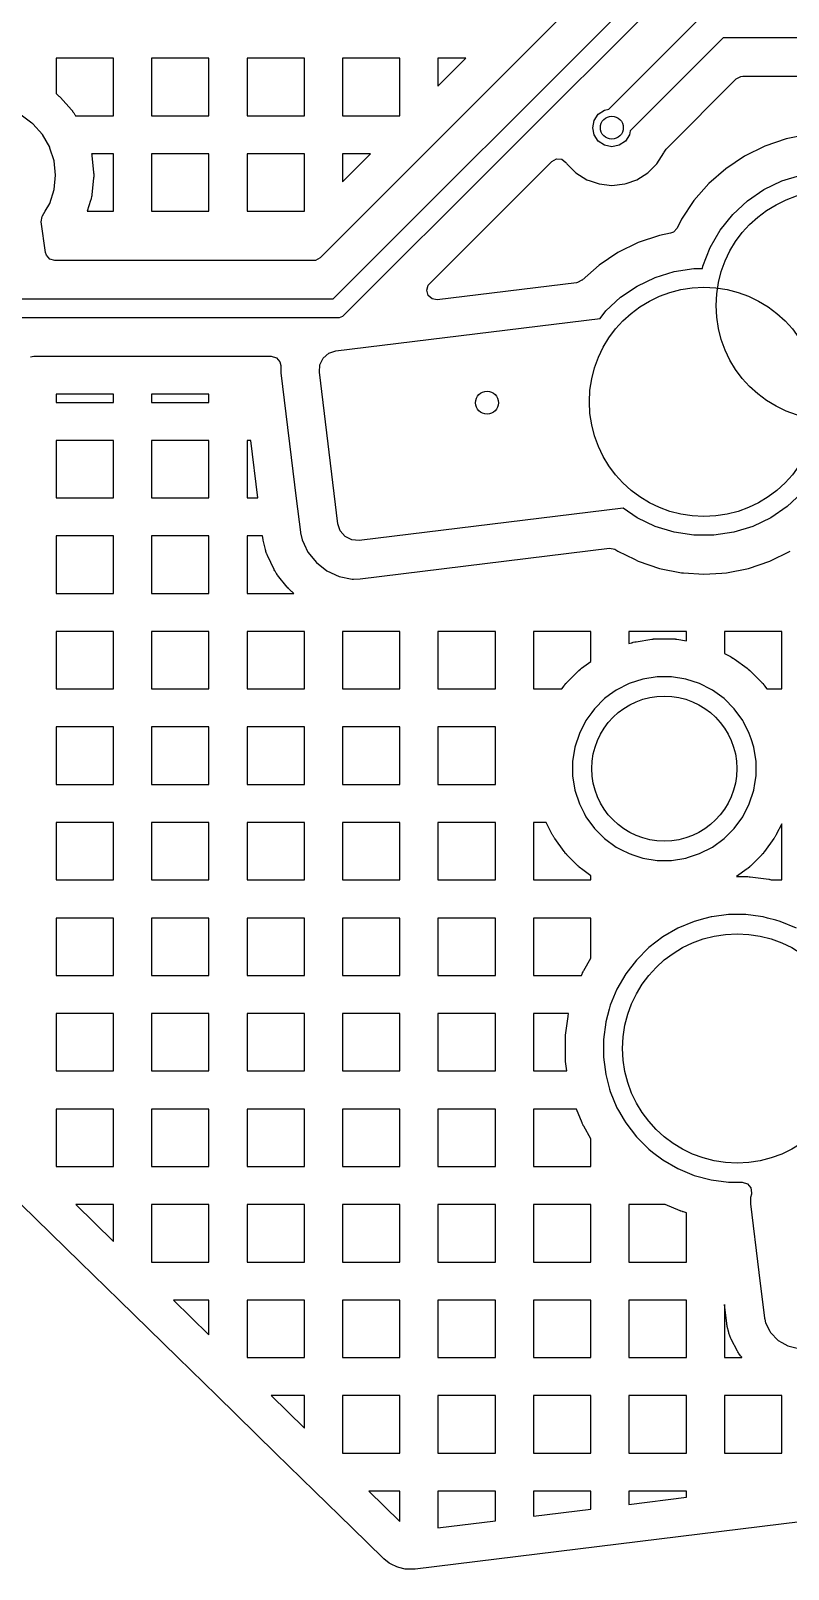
# Model space of a CAD drawing. Extents: x 2.49 to 8.57, y -5.87 to -1.87.
# Drawn here: x 5.092 to 5.482, y -5.218 to -4.425 of the extents above; entities that cross this region are included whole.
import ezdxf

# ---------------------------------------------------------------- set-up
doc = ezdxf.new("R2010")
doc.units = 0
doc.header["$MEASUREMENT"] = 0
doc.layers.add('BLACK', color=7, linetype='CONTINUOUS')

msp = doc.modelspace()

# ---------------------------------------------------------------- linework, layer by layer
at = {"layer": 'BLACK', "linetype": 'CONTINUOUS'}
for p, q in [((5.24754, -4.56323), (5.41401, -4.39676)), ((5.38218, -4.40072), (5.2408, -4.54209)), ((5.41952, -4.40516), (5.25305, -4.57163)), ((5.38949, -4.46552), (5.43967, -4.41534)), ((5.4485, -4.42878), (5.40062, -4.47665)), ((6.31822, -4.42878), (5.4485, -4.42878)), ((5.13426, -4.43929), (5.10465, -4.43929)), ((5.10465, -4.43929), (5.10465, -4.4575)), ((5.13426, -4.4689), (5.13426, -4.43929)), ((5.18347, -4.43929), (5.15386, -4.43929)), ((5.15386, -4.43929), (5.15386, -4.4689)), ((5.18347, -4.4689), (5.18347, -4.43929)), ((5.23268, -4.43929), (5.20308, -4.43929)), ((5.20308, -4.43929), (5.20308, -4.4689)), ((5.23268, -4.4689), (5.23268, -4.43929)), ((5.2819, -4.43929), (5.25229, -4.43929)), ((5.25229, -4.43929), (5.25229, -4.4689)), ((5.2819, -4.45366), (5.2819, -4.43929)), ((5.31588, -4.43929), (5.3015, -4.43929)), ((5.3015, -4.43929), (5.3015, -4.45366)), ((5.3015, -4.45366), (5.31588, -4.43929)), ((5.2819, -4.4689), (5.2819, -4.45366)), ((5.41905, -4.48609), (5.45523, -4.44991)), ((5.45523, -4.44991), (5.45764, -4.4486)), ((5.45764, -4.4486), (5.45868, -4.44848)), ((5.45868, -4.44848), (5.67644, -4.44848)), ((5.10465, -4.4575), (5.10482, -4.45763)), ((5.10482, -4.45763), (5.10522, -4.45796)), ((5.10522, -4.45796), (5.10542, -4.45812)), ((5.10542, -4.45812), (5.10618, -4.45881)), ((5.10618, -4.45881), (5.10637, -4.45899)), ((5.10637, -4.45899), (5.10673, -4.45935)), ((5.10673, -4.45935), (5.10691, -4.45954)), ((5.10691, -4.45954), (5.11258, -4.46584)), ((5.09212, -4.47263), (5.08665, -4.46866)), ((5.11258, -4.46584), (5.11275, -4.46603)), ((5.11275, -4.46603), (5.11307, -4.46643)), ((5.11307, -4.46643), (5.11323, -4.46664)), ((5.11323, -4.46664), (5.11383, -4.46747)), ((5.11383, -4.46747), (5.11397, -4.46768)), ((5.11397, -4.46768), (5.11426, -4.46811)), ((5.11426, -4.46811), (5.11439, -4.46833)), ((5.11439, -4.46833), (5.11472, -4.4689)), ((5.11472, -4.4689), (5.13426, -4.4689)), ((5.15386, -4.4689), (5.18347, -4.4689)), ((5.20308, -4.4689), (5.23268, -4.4689)), ((5.25229, -4.4689), (5.2819, -4.4689)), ((5.38201, -4.47127), (5.38414, -4.46808)), ((5.38414, -4.46808), (5.38734, -4.46595)), ((5.38734, -4.46595), (5.38949, -4.46552)), ((5.09268, -4.47304), (5.09212, -4.47263)), ((5.09767, -4.47858), (5.09268, -4.47304)), ((5.38126, -4.47504), (5.38201, -4.47127)), ((5.38201, -4.47881), (5.38126, -4.47504)), ((5.40062, -4.47665), (5.4002, -4.47881)), ((5.10139, -4.48503), (5.09767, -4.47858)), ((5.10155, -4.48551), (5.10139, -4.48503)), ((5.10139, -4.48503), (5.10139, -4.48503)), ((5.10139, -4.48503), (5.10139, -4.48503)), ((5.1037, -4.49212), (5.10155, -4.48551)), ((5.38414, -4.482), (5.38201, -4.47881)), ((5.38734, -4.48413), (5.38414, -4.482)), ((5.3911, -4.48488), (5.38734, -4.48413)), ((5.39487, -4.48413), (5.3911, -4.48488)), ((5.39806, -4.482), (5.39487, -4.48413)), ((5.4002, -4.47881), (5.39806, -4.482)), ((5.4699, -4.4846), (5.45949, -4.48974)), ((5.4809, -4.48087), (5.4699, -4.4846)), ((5.49229, -4.4786), (5.4809, -4.48087)), ((5.4809, -4.48087), (5.4809, -4.48087)), ((5.10447, -4.49953), (5.1037, -4.49212)), ((5.13426, -4.4885), (5.12297, -4.4885)), ((5.12297, -4.4885), (5.12298, -4.48854)), ((5.12298, -4.48854), (5.12303, -4.4888)), ((5.12303, -4.4888), (5.12311, -4.4893)), ((5.12311, -4.4893), (5.12314, -4.48956)), ((5.12314, -4.48956), (5.12403, -4.49799)), ((5.13426, -4.51811), (5.13426, -4.4885)), ((5.18347, -4.4885), (5.15386, -4.4885)), ((5.15386, -4.4885), (5.15386, -4.51811)), ((5.18347, -4.51811), (5.18347, -4.4885)), ((5.23268, -4.4885), (5.20308, -4.4885)), ((5.20308, -4.4885), (5.20308, -4.51811)), ((5.23268, -4.50288), (5.23268, -4.4885)), ((5.26666, -4.4885), (5.25229, -4.4885)), ((5.25229, -4.4885), (5.25229, -4.50288)), ((5.25229, -4.50288), (5.26666, -4.4885)), ((5.2971, -4.55545), (5.3601, -4.49245)), ((5.3601, -4.49245), (5.36251, -4.49113)), ((5.36251, -4.49113), (5.36526, -4.49133)), ((5.36526, -4.49133), (5.36746, -4.49298)), ((5.36746, -4.49298), (5.36768, -4.4933)), ((5.36768, -4.4933), (5.36786, -4.49358)), ((5.36786, -4.49358), (5.37256, -4.49829)), ((5.40964, -4.49829), (5.41435, -4.49358)), ((5.41435, -4.49358), (5.41789, -4.48794)), ((5.41789, -4.48794), (5.4179, -4.48793)), ((5.4179, -4.48793), (5.41801, -4.48769)), ((5.4179, -4.48793), (5.4179, -4.48793)), ((5.41801, -4.48769), (5.41804, -4.48771)), ((5.41804, -4.48771), (5.41905, -4.48609)), ((5.45949, -4.48974), (5.44983, -4.49619)), ((5.1037, -4.50694), (5.10447, -4.49953)), ((5.12403, -4.50107), (5.12314, -4.5095)), ((5.12403, -4.49799), (5.12405, -4.49825)), ((5.12405, -4.50081), (5.12403, -4.50107)), ((5.12405, -4.49825), (5.12407, -4.49876)), ((5.12407, -4.5003), (5.12405, -4.50081)), ((5.12407, -4.49876), (5.12408, -4.49902)), ((5.12408, -4.50004), (5.12407, -4.5003)), ((5.12408, -4.49902), (5.12408, -4.50004)), ((5.37256, -4.49829), (5.37256, -4.49829)), ((5.37256, -4.49829), (5.3782, -4.50183)), ((5.3782, -4.50183), (5.3782, -4.50183)), ((5.3782, -4.50183), (5.3782, -4.50183)), ((5.3782, -4.50183), (5.3782, -4.50183)), ((5.3782, -4.50183), (5.37997, -4.50245)), ((5.39852, -4.50375), (5.404, -4.50183)), ((5.404, -4.50183), (5.40964, -4.49829)), ((5.404, -4.50183), (5.404, -4.50183)), ((5.404, -4.50183), (5.404, -4.50183)), ((5.404, -4.50183), (5.404, -4.50183)), ((5.40964, -4.49829), (5.40964, -4.49829)), ((5.40964, -4.49829), (5.40964, -4.49829)), ((5.44983, -4.49619), (5.4411, -4.50385)), ((5.47871, -4.5025), (5.48855, -4.49947)), ((5.10139, -4.51403), (5.1037, -4.50694)), ((5.12311, -4.50975), (5.12303, -4.51026)), ((5.12314, -4.5095), (5.12311, -4.50975)), ((5.23268, -4.51811), (5.23268, -4.50288)), ((5.37997, -4.50245), (5.38449, -4.50403)), ((5.38449, -4.50403), (5.3911, -4.50477)), ((5.3911, -4.50477), (5.39772, -4.50403)), ((5.3911, -4.50477), (5.3911, -4.50477)), ((5.3911, -4.50477), (5.3911, -4.50477)), ((5.39772, -4.50403), (5.39852, -4.50375)), ((5.4411, -4.50385), (5.43344, -4.51258)), ((5.46093, -4.51277), (5.46943, -4.50697)), ((5.46943, -4.50697), (5.47871, -4.5025)), ((5.09904, -4.51811), (5.10139, -4.51403)), ((5.1225, -4.51251), (5.12068, -4.51811)), ((5.12257, -4.51227), (5.1225, -4.51251)), ((5.12271, -4.51177), (5.12257, -4.51227)), ((5.12277, -4.51152), (5.12271, -4.51177)), ((5.12298, -4.51052), (5.12277, -4.51152)), ((5.12303, -4.51026), (5.12298, -4.51052)), ((5.43344, -4.51258), (5.42699, -4.52224)), ((5.45338, -4.51977), (5.46093, -4.51277)), ((5.09707, -4.52358), (5.09747, -4.52086)), ((5.09929, -4.53932), (5.09707, -4.52358)), ((5.09747, -4.52086), (5.09768, -4.52046)), ((5.09768, -4.52046), (5.09904, -4.51811)), ((5.12068, -4.51811), (5.13426, -4.51811)), ((5.15386, -4.51811), (5.18347, -4.51811)), ((5.20308, -4.51811), (5.23268, -4.51811)), ((5.42699, -4.52224), (5.42475, -4.52677)), ((5.42699, -4.52224), (5.42699, -4.52224)), ((5.44696, -4.52783), (5.45338, -4.51977)), ((5.4156, -4.53054), (5.4046, -4.53427)), ((5.42133, -4.5294), (5.4156, -4.53054)), ((5.4156, -4.53054), (5.4156, -4.53054)), ((5.42289, -4.52879), (5.42133, -4.5294)), ((5.42475, -4.52677), (5.42289, -4.52879)), ((5.44181, -4.53674), (5.44696, -4.52783)), ((5.09968, -4.54067), (5.09929, -4.53932)), ((5.10148, -4.54275), (5.09968, -4.54067)), ((5.39419, -4.53941), (5.38453, -4.54586)), ((5.4046, -4.53427), (5.39419, -4.53941)), ((5.43805, -4.54633), (5.44181, -4.53674)), ((5.10412, -4.54352), (5.10148, -4.54275)), ((5.23735, -4.54352), (5.10412, -4.54352)), ((5.23839, -4.54341), (5.23735, -4.54352)), ((5.2408, -4.54209), (5.23839, -4.54341)), ((5.38453, -4.54586), (5.3758, -4.55352)), ((5.41341, -4.55217), (5.42325, -4.54913)), ((5.42325, -4.54913), (5.43343, -4.5476)), ((5.43343, -4.5476), (5.43776, -4.5476)), ((5.43776, -4.5476), (5.43805, -4.54633)), ((5.29567, -4.5588), (5.2965, -4.55617)), ((5.2965, -4.55617), (5.2971, -4.55545)), ((5.37292, -4.55493), (5.30115, -4.56374)), ((5.37336, -4.55486), (5.37292, -4.55493)), ((5.37566, -4.5536), (5.37336, -4.55486)), ((5.37568, -4.55362), (5.37566, -4.5536)), ((5.37577, -4.55354), (5.37568, -4.55362)), ((5.37578, -4.55354), (5.37577, -4.55354)), ((5.3758, -4.55352), (5.37578, -4.55354)), ((5.39563, -4.56244), (5.40413, -4.55664)), ((5.40413, -4.55664), (5.41341, -4.55217)), ((5.08275, -4.56323), (5.24754, -4.56323)), ((5.29639, -4.56145), (5.29567, -4.5588)), ((5.29843, -4.5633), (5.29639, -4.56145)), ((5.30115, -4.56374), (5.29843, -4.5633)), ((5.38808, -4.56944), (5.39563, -4.56244)), ((5.24957, -4.57307), (5.08094, -4.57307)), ((5.25053, -4.57297), (5.24957, -4.57307)), ((5.25139, -4.57262), (5.25053, -4.57297)), ((5.25053, -4.57297), (5.25053, -4.57297)), ((5.25231, -4.57224), (5.25139, -4.57262)), ((5.25305, -4.57163), (5.25231, -4.57224)), ((5.25231, -4.57224), (5.25231, -4.57224)), ((5.385, -4.5733), (5.38808, -4.56944)), ((5.24893, -4.59001), (5.385, -4.5733)), ((5.09156, -4.59308), (5.09327, -4.59277)), ((5.09327, -4.59277), (5.2156, -4.59277)), ((5.2156, -4.59277), (5.21824, -4.59355)), ((5.21824, -4.59355), (5.22004, -4.59563)), ((5.22004, -4.59563), (5.22048, -4.59756)), ((5.24064, -4.59715), (5.24237, -4.59372)), ((5.24237, -4.59372), (5.24528, -4.59121)), ((5.24528, -4.59121), (5.24893, -4.59001)), ((5.22048, -4.59756), (5.22056, -4.60142)), ((5.22056, -4.60142), (5.22056, -4.60142)), ((5.22056, -4.60142), (5.22056, -4.60142)), ((5.22056, -4.60142), (5.22849, -4.66602)), ((5.24036, -4.60098), (5.24064, -4.59715)), ((5.24995, -4.67913), (5.24036, -4.60098)), ((5.13426, -4.61238), (5.10465, -4.61238)), ((5.10465, -4.61238), (5.10465, -4.61654)), ((5.13426, -4.61654), (5.13426, -4.61238)), ((5.18347, -4.61238), (5.15386, -4.61238)), ((5.15386, -4.61238), (5.15386, -4.61654)), ((5.18347, -4.61654), (5.18347, -4.61238)), ((5.10465, -4.61654), (5.13426, -4.61654)), ((5.15386, -4.61654), (5.18347, -4.61654)), ((5.13426, -4.63614), (5.10465, -4.63614)), ((5.10465, -4.63614), (5.10465, -4.66575)), ((5.13426, -4.66575), (5.13426, -4.63614)), ((5.18347, -4.63614), (5.15386, -4.63614)), ((5.15386, -4.63614), (5.15386, -4.66575)), ((5.18347, -4.66575), (5.18347, -4.63614)), ((5.20507, -4.63614), (5.20308, -4.63614)), ((5.20308, -4.63614), (5.20308, -4.66575)), ((5.2087, -4.66575), (5.20507, -4.63614)), ((5.10465, -4.66575), (5.13426, -4.66575)), ((5.15386, -4.66575), (5.18347, -4.66575)), ((5.20308, -4.66575), (5.2087, -4.66575)), ((5.22849, -4.66602), (5.23063, -4.68349)), ((5.48909, -4.66317), (5.48154, -4.67017)), ((5.39686, -4.67101), (5.26092, -4.6877)), ((5.40413, -4.67597), (5.39686, -4.67101)), ((5.41341, -4.68044), (5.40413, -4.67597)), ((5.47303, -4.67597), (5.46375, -4.68044)), ((5.48154, -4.67017), (5.47303, -4.67597)), ((5.23063, -4.68349), (5.23069, -4.68373)), ((5.23069, -4.68373), (5.23154, -4.68745)), ((5.25115, -4.68278), (5.24995, -4.67913)), ((5.25366, -4.68569), (5.25115, -4.68278)), ((5.42325, -4.68347), (5.41341, -4.68044)), ((5.43343, -4.68501), (5.42325, -4.68347)), ((5.45391, -4.68347), (5.44373, -4.68501)), ((5.46375, -4.68044), (5.45391, -4.68347)), ((5.13426, -4.68535), (5.10465, -4.68535)), ((5.10465, -4.68535), (5.10465, -4.71496)), ((5.13426, -4.71496), (5.13426, -4.68535)), ((5.18347, -4.68535), (5.15386, -4.68535)), ((5.15386, -4.68535), (5.15386, -4.71496)), ((5.18347, -4.71496), (5.18347, -4.68535)), ((5.21111, -4.68535), (5.20308, -4.68535)), ((5.20308, -4.68535), (5.20308, -4.71496)), ((5.2112, -4.68612), (5.21111, -4.68535)), ((5.21122, -4.68625), (5.2112, -4.68612)), ((5.21126, -4.68649), (5.21122, -4.68625)), ((5.21128, -4.68662), (5.21126, -4.68649)), ((5.21136, -4.68711), (5.21128, -4.68662)), ((5.21139, -4.68723), (5.21136, -4.68711)), ((5.21144, -4.68748), (5.21139, -4.68723)), ((5.21146, -4.6876), (5.21144, -4.68748)), ((5.21254, -4.69233), (5.21146, -4.6876)), ((5.23154, -4.68745), (5.23255, -4.68959)), ((5.23255, -4.68959), (5.23449, -4.69369)), ((5.25709, -4.68742), (5.25366, -4.68569)), ((5.26092, -4.6877), (5.25709, -4.68742)), ((5.26137, -4.7075), (5.38985, -4.69172)), ((5.38985, -4.69172), (5.39256, -4.69217)), ((5.44373, -4.68501), (5.43343, -4.68501)), ((5.21261, -4.69259), (5.21254, -4.69233)), ((5.21275, -4.6931), (5.21261, -4.69259)), ((5.21283, -4.69336), (5.21275, -4.6931)), ((5.21318, -4.69437), (5.21283, -4.69336)), ((5.21328, -4.69462), (5.21318, -4.69437)), ((5.21348, -4.69511), (5.21328, -4.69462)), ((5.21359, -4.69536), (5.21348, -4.69511)), ((5.21702, -4.7026), (5.21359, -4.69536)), ((5.23449, -4.69369), (5.23449, -4.69369)), ((5.23449, -4.69369), (5.23881, -4.69909)), ((5.23881, -4.69909), (5.23881, -4.69909)), ((5.23881, -4.69909), (5.23881, -4.69909)), ((5.23881, -4.69909), (5.24425, -4.70334)), ((5.39256, -4.69217), (5.39315, -4.69251)), ((5.39315, -4.69251), (5.39419, -4.6932)), ((5.39419, -4.6932), (5.39419, -4.6932)), ((5.39419, -4.6932), (5.39419, -4.6932)), ((5.39419, -4.6932), (5.40273, -4.69741)), ((5.40273, -4.69741), (5.4046, -4.69834)), ((5.4046, -4.69834), (5.4156, -4.70207)), ((5.46156, -4.70207), (5.47256, -4.69834)), ((5.47256, -4.69834), (5.48298, -4.6932)), ((5.21715, -4.70285), (5.21702, -4.7026)), ((5.21742, -4.70336), (5.21715, -4.70285)), ((5.21756, -4.7036), (5.21742, -4.70336)), ((5.21817, -4.70457), (5.21756, -4.7036)), ((5.21833, -4.7048), (5.21817, -4.70457)), ((5.21866, -4.70527), (5.21833, -4.7048)), ((5.21883, -4.7055), (5.21866, -4.70527)), ((5.22386, -4.71178), (5.21883, -4.7055)), ((5.24425, -4.70334), (5.25053, -4.70622)), ((5.25053, -4.70622), (5.2573, -4.70758)), ((5.2573, -4.70758), (5.25794, -4.70757)), ((5.2573, -4.70758), (5.2573, -4.70758)), ((5.2573, -4.70758), (5.2573, -4.70758)), ((5.25794, -4.70757), (5.26137, -4.7075)), ((5.4156, -4.70207), (5.42699, -4.70434)), ((5.42699, -4.70434), (5.42811, -4.70441)), ((5.42811, -4.70441), (5.43858, -4.7051)), ((5.43858, -4.7051), (5.44786, -4.70449)), ((5.43858, -4.7051), (5.43858, -4.7051)), ((5.43858, -4.7051), (5.43858, -4.7051)), ((5.44786, -4.70449), (5.45017, -4.70434)), ((5.45017, -4.70434), (5.46156, -4.70207)), ((5.10465, -4.71496), (5.13426, -4.71496)), ((5.15386, -4.71496), (5.18347, -4.71496)), ((5.20308, -4.71496), (5.22728, -4.71496)), ((5.22404, -4.712), (5.22386, -4.71178)), ((5.22442, -4.71243), (5.22404, -4.712)), ((5.22462, -4.71263), (5.22442, -4.71243)), ((5.22543, -4.71343), (5.22462, -4.71263)), ((5.22564, -4.71363), (5.22543, -4.71343)), ((5.22607, -4.71401), (5.22564, -4.71363)), ((5.22629, -4.71419), (5.22607, -4.71401)), ((5.22728, -4.71496), (5.22629, -4.71419)), ((5.13426, -4.73457), (5.10465, -4.73457)), ((5.10465, -4.73457), (5.10465, -4.76417)), ((5.13426, -4.76417), (5.13426, -4.73457)), ((5.18347, -4.73457), (5.15386, -4.73457)), ((5.15386, -4.73457), (5.15386, -4.76417)), ((5.18347, -4.76417), (5.18347, -4.73457)), ((5.23268, -4.73457), (5.20308, -4.73457)), ((5.20308, -4.73457), (5.20308, -4.76417)), ((5.23268, -4.76417), (5.23268, -4.73457)), ((5.2819, -4.73457), (5.25229, -4.73457)), ((5.25229, -4.73457), (5.25229, -4.76417)), ((5.2819, -4.76417), (5.2819, -4.73457)), ((5.33111, -4.73457), (5.3015, -4.73457)), ((5.3015, -4.73457), (5.3015, -4.76417)), ((5.33111, -4.76417), (5.33111, -4.73457)), ((5.38032, -4.73457), (5.35071, -4.73457)), ((5.35071, -4.73457), (5.35071, -4.76417)), ((5.38032, -4.74085), (5.38032, -4.73457)), ((5.42953, -4.73457), (5.39993, -4.73457)), ((5.39993, -4.73457), (5.39993, -4.74085)), ((5.40363, -4.73984), (5.41174, -4.73855)), ((5.41174, -4.73855), (5.41193, -4.73853)), ((5.41193, -4.73853), (5.41232, -4.73848)), ((5.41232, -4.73848), (5.41251, -4.73846)), ((5.41251, -4.73846), (5.41328, -4.7384)), ((5.41328, -4.7384), (5.41347, -4.73839)), ((5.41347, -4.73839), (5.41385, -4.73837)), ((5.41385, -4.73837), (5.41404, -4.73837)), ((5.41404, -4.73837), (5.42225, -4.73837)), ((5.42225, -4.73837), (5.42245, -4.73837)), ((5.42245, -4.73837), (5.42283, -4.73839)), ((5.42283, -4.73839), (5.42302, -4.7384)), ((5.42302, -4.7384), (5.42379, -4.73846)), ((5.42379, -4.73846), (5.42398, -4.73848)), ((5.42398, -4.73848), (5.42437, -4.73853)), ((5.42437, -4.73853), (5.42456, -4.73855)), ((5.42456, -4.73855), (5.42953, -4.73934)), ((5.42953, -4.73934), (5.42953, -4.73457)), ((5.47875, -4.73457), (5.44914, -4.73457)), ((5.44914, -4.73457), (5.44914, -4.74598)), ((5.47875, -4.76417), (5.47875, -4.73457)), ((5.38032, -4.74598), (5.38032, -4.74085)), ((5.38032, -4.75007), (5.38032, -4.74598)), ((5.39993, -4.74085), (5.40139, -4.74038)), ((5.40139, -4.74038), (5.40157, -4.74032)), ((5.40157, -4.74032), (5.40195, -4.74021)), ((5.40195, -4.74021), (5.40213, -4.74017)), ((5.40213, -4.74017), (5.40288, -4.73999)), ((5.40288, -4.73999), (5.40307, -4.73995)), ((5.40307, -4.73995), (5.40345, -4.73987)), ((5.40345, -4.73987), (5.40363, -4.73984)), ((5.44914, -4.74598), (5.45217, -4.74752)), ((5.45217, -4.74752), (5.45233, -4.74761)), ((5.45233, -4.74761), (5.45267, -4.7478)), ((5.36796, -4.76086), (5.37377, -4.75505)), ((5.37377, -4.75505), (5.37391, -4.75492)), ((5.37391, -4.75492), (5.37419, -4.75466)), ((5.37419, -4.75466), (5.37433, -4.75453)), ((5.37433, -4.75453), (5.37492, -4.75403)), ((5.37492, -4.75403), (5.37507, -4.75391)), ((5.37507, -4.75391), (5.37537, -4.75367)), ((5.37537, -4.75367), (5.37552, -4.75356)), ((5.37552, -4.75356), (5.38032, -4.75007)), ((5.45267, -4.7478), (5.45284, -4.7479)), ((5.45284, -4.7479), (5.45349, -4.7483)), ((5.45349, -4.7483), (5.45366, -4.7484)), ((5.45366, -4.7484), (5.45398, -4.74862)), ((5.45398, -4.74862), (5.45413, -4.74873)), ((5.45413, -4.74873), (5.46078, -4.75356)), ((5.46078, -4.75356), (5.46093, -4.75367)), ((5.46093, -4.75367), (5.46123, -4.75391)), ((5.46123, -4.75391), (5.46138, -4.75403)), ((5.46138, -4.75403), (5.46197, -4.75453)), ((5.46197, -4.75453), (5.46211, -4.75466)), ((5.46211, -4.75466), (5.46239, -4.75492)), ((5.46239, -4.75492), (5.46253, -4.75505)), ((5.46253, -4.75505), (5.46834, -4.76086)), ((5.36533, -4.76417), (5.36646, -4.76262)), ((5.36646, -4.76262), (5.36658, -4.76246)), ((5.36658, -4.76246), (5.36682, -4.76216)), ((5.36682, -4.76216), (5.36694, -4.76201)), ((5.36694, -4.76201), (5.36744, -4.76142)), ((5.36744, -4.76142), (5.36757, -4.76128)), ((5.36757, -4.76128), (5.36783, -4.761)), ((5.36783, -4.761), (5.36796, -4.76086)), ((5.40001, -4.76144), (5.39338, -4.76482)), ((5.40708, -4.75914), (5.40001, -4.76144)), ((5.41443, -4.75798), (5.40708, -4.75914)), ((5.42187, -4.75798), (5.41443, -4.75798)), ((5.41443, -4.75798), (5.41443, -4.75798)), ((5.42922, -4.75914), (5.42187, -4.75798)), ((5.42187, -4.75798), (5.42187, -4.75798)), ((5.43629, -4.76144), (5.42922, -4.75914)), ((5.44232, -4.76451), (5.43629, -4.76144)), ((5.46834, -4.76086), (5.46847, -4.761)), ((5.46847, -4.761), (5.46873, -4.76128)), ((5.46873, -4.76128), (5.46886, -4.76142)), ((5.46886, -4.76142), (5.46936, -4.76201)), ((5.46936, -4.76201), (5.46948, -4.76216)), ((5.46948, -4.76216), (5.46972, -4.76246)), ((5.46972, -4.76246), (5.46984, -4.76262)), ((5.46984, -4.76262), (5.47097, -4.76417)), ((5.10465, -4.76417), (5.13426, -4.76417)), ((5.15386, -4.76417), (5.18347, -4.76417)), ((5.20308, -4.76417), (5.23268, -4.76417)), ((5.25229, -4.76417), (5.2819, -4.76417)), ((5.3015, -4.76417), (5.33111, -4.76417)), ((5.35071, -4.76417), (5.36533, -4.76417)), ((5.38736, -4.76919), (5.3821, -4.77445)), ((5.38994, -4.76731), (5.38736, -4.76919)), ((5.38736, -4.76919), (5.38736, -4.76919)), ((5.38736, -4.76919), (5.38736, -4.76919)), ((5.39338, -4.76482), (5.38994, -4.76731)), ((5.44292, -4.76482), (5.44232, -4.76451)), ((5.44894, -4.76919), (5.44292, -4.76482)), ((5.4542, -4.77445), (5.44894, -4.76919)), ((5.47097, -4.76417), (5.47875, -4.76417)), ((5.38074, -4.77633), (5.37773, -4.78047)), ((5.3821, -4.77445), (5.38074, -4.77633)), ((5.3821, -4.77445), (5.3821, -4.77445)), ((5.3821, -4.77445), (5.3821, -4.77445)), ((5.45857, -4.78047), (5.4542, -4.77445)), ((5.13426, -4.78378), (5.10465, -4.78378)), ((5.10465, -4.78378), (5.10465, -4.81339)), ((5.13426, -4.81339), (5.13426, -4.78378)), ((5.18347, -4.78378), (5.15386, -4.78378)), ((5.15386, -4.78378), (5.15386, -4.81339)), ((5.18347, -4.81339), (5.18347, -4.78378)), ((5.23268, -4.78378), (5.20308, -4.78378)), ((5.20308, -4.78378), (5.20308, -4.81339)), ((5.23268, -4.81339), (5.23268, -4.78378)), ((5.2819, -4.78378), (5.25229, -4.78378)), ((5.25229, -4.78378), (5.25229, -4.81339)), ((5.2819, -4.81339), (5.2819, -4.78378)), ((5.33111, -4.78378), (5.3015, -4.78378)), ((5.3015, -4.78378), (5.3015, -4.81339)), ((5.33111, -4.80152), (5.33111, -4.78378)), ((5.37435, -4.7871), (5.37205, -4.79417)), ((5.37773, -4.78047), (5.37435, -4.7871)), ((5.45889, -4.78109), (5.45857, -4.78047)), ((5.46195, -4.7871), (5.45889, -4.78109)), ((5.46284, -4.78984), (5.46195, -4.7871)), ((5.46195, -4.7871), (5.46195, -4.7871)), ((5.46195, -4.7871), (5.46195, -4.7871)), ((5.37205, -4.79417), (5.37089, -4.80152)), ((5.46425, -4.79417), (5.46284, -4.78984)), ((5.46541, -4.80152), (5.46425, -4.79417)), ((5.33111, -4.81339), (5.33111, -4.80152)), ((5.37089, -4.80152), (5.37089, -4.80896)), ((5.46541, -4.80896), (5.46541, -4.80152)), ((5.37089, -4.80896), (5.37205, -4.81631)), ((5.46478, -4.81296), (5.46541, -4.80896)), ((5.10465, -4.81339), (5.13426, -4.81339)), ((5.15386, -4.81339), (5.18347, -4.81339)), ((5.20308, -4.81339), (5.23268, -4.81339)), ((5.25229, -4.81339), (5.2819, -4.81339)), ((5.3015, -4.81339), (5.33111, -4.81339)), ((5.37205, -4.81631), (5.37435, -4.82338)), ((5.46195, -4.82338), (5.46425, -4.81631)), ((5.46425, -4.81631), (5.46478, -4.81296)), ((5.37435, -4.82338), (5.37676, -4.82811)), ((5.45857, -4.83001), (5.46195, -4.82338)), ((5.13426, -4.83299), (5.10465, -4.83299)), ((5.10465, -4.83299), (5.10465, -4.8626)), ((5.13426, -4.8626), (5.13426, -4.83299)), ((5.18347, -4.83299), (5.15386, -4.83299)), ((5.15386, -4.83299), (5.15386, -4.8626)), ((5.18347, -4.8626), (5.18347, -4.83299)), ((5.23268, -4.83299), (5.20308, -4.83299)), ((5.20308, -4.83299), (5.20308, -4.8626)), ((5.23268, -4.8626), (5.23268, -4.83299)), ((5.2819, -4.83299), (5.25229, -4.83299)), ((5.25229, -4.83299), (5.25229, -4.8626)), ((5.2819, -4.8626), (5.2819, -4.83299)), ((5.33111, -4.83299), (5.3015, -4.83299)), ((5.3015, -4.83299), (5.3015, -4.8626)), ((5.33111, -4.8626), (5.33111, -4.83299)), ((5.35724, -4.83299), (5.35071, -4.83299)), ((5.35071, -4.83299), (5.35071, -4.8626)), ((5.36043, -4.83926), (5.35724, -4.83299)), ((5.37676, -4.82811), (5.37773, -4.83001)), ((5.37773, -4.83001), (5.3821, -4.83603)), ((5.4542, -4.83603), (5.45857, -4.83001)), ((5.47875, -4.83361), (5.47587, -4.83926)), ((5.47875, -4.8626), (5.47875, -4.83361)), ((5.36052, -4.83943), (5.36043, -4.83926)), ((5.36071, -4.83976), (5.36052, -4.83943)), ((5.36081, -4.83993), (5.36071, -4.83976)), ((5.36121, -4.84059), (5.36081, -4.83993)), ((5.36131, -4.84075), (5.36121, -4.84059)), ((5.36153, -4.84107), (5.36131, -4.84075)), ((5.36164, -4.84123), (5.36153, -4.84107)), ((5.36646, -4.84787), (5.36164, -4.84123)), ((5.3821, -4.83603), (5.38736, -4.84129)), ((5.38736, -4.84129), (5.39338, -4.84566)), ((5.44292, -4.84566), (5.44894, -4.84129)), ((5.44894, -4.84129), (5.4542, -4.83603)), ((5.47466, -4.84123), (5.46984, -4.84787)), ((5.47477, -4.84107), (5.47466, -4.84123)), ((5.47499, -4.84075), (5.47477, -4.84107)), ((5.47509, -4.84059), (5.47499, -4.84075)), ((5.47549, -4.83993), (5.47509, -4.84059)), ((5.47559, -4.83976), (5.47549, -4.83993)), ((5.47578, -4.83943), (5.47559, -4.83976)), ((5.47587, -4.83926), (5.47578, -4.83943)), ((5.36658, -4.84802), (5.36646, -4.84787)), ((5.36682, -4.84832), (5.36658, -4.84802)), ((5.36694, -4.84847), (5.36682, -4.84832)), ((5.36744, -4.84906), (5.36694, -4.84847)), ((5.36757, -4.8492), (5.36744, -4.84906)), ((5.36783, -4.84948), (5.36757, -4.8492)), ((5.36796, -4.84962), (5.36783, -4.84948)), ((5.37377, -4.85543), (5.36796, -4.84962)), ((5.39338, -4.84566), (5.39568, -4.84684)), ((5.39568, -4.84684), (5.40001, -4.84904)), ((5.40001, -4.84904), (5.40001, -4.84904)), ((5.40001, -4.84904), (5.40001, -4.84904)), ((5.40001, -4.84904), (5.40245, -4.84984)), ((5.40245, -4.84984), (5.40708, -4.85134)), ((5.43061, -4.85089), (5.43629, -4.84904)), ((5.43629, -4.84904), (5.44292, -4.84566)), ((5.46834, -4.84962), (5.46253, -4.85543)), ((5.46847, -4.84948), (5.46834, -4.84962)), ((5.46873, -4.8492), (5.46847, -4.84948)), ((5.46886, -4.84906), (5.46873, -4.8492)), ((5.46936, -4.84847), (5.46886, -4.84906)), ((5.46948, -4.84832), (5.46936, -4.84847)), ((5.46972, -4.84802), (5.46948, -4.84832)), ((5.46984, -4.84787), (5.46972, -4.84802)), ((5.37391, -4.85556), (5.37377, -4.85543)), ((5.37419, -4.85582), (5.37391, -4.85556)), ((5.37433, -4.85595), (5.37419, -4.85582)), ((5.37492, -4.85645), (5.37433, -4.85595)), ((5.37507, -4.85657), (5.37492, -4.85645)), ((5.37537, -4.85681), (5.37507, -4.85657)), ((5.37552, -4.85693), (5.37537, -4.85681)), ((5.38032, -4.86041), (5.37552, -4.85693)), ((5.40708, -4.85134), (5.41443, -4.85251)), ((5.41443, -4.85251), (5.41443, -4.85251)), ((5.41443, -4.85251), (5.42187, -4.85251)), ((5.42187, -4.85251), (5.42922, -4.85134)), ((5.42922, -4.85134), (5.43061, -4.85089)), ((5.46078, -4.85693), (5.45537, -4.86086)), ((5.46093, -4.85681), (5.46078, -4.85693)), ((5.46123, -4.85657), (5.46093, -4.85681)), ((5.46138, -4.85645), (5.46123, -4.85657)), ((5.46197, -4.85595), (5.46138, -4.85645)), ((5.46211, -4.85582), (5.46197, -4.85595)), ((5.46239, -4.85556), (5.46211, -4.85582)), ((5.46253, -4.85543), (5.46239, -4.85556)), ((5.10465, -4.8626), (5.13426, -4.8626)), ((5.15386, -4.8626), (5.18347, -4.8626)), ((5.20308, -4.8626), (5.23268, -4.8626)), ((5.25229, -4.8626), (5.2819, -4.8626)), ((5.3015, -4.8626), (5.33111, -4.8626)), ((5.35071, -4.8626), (5.38032, -4.8626)), ((5.38032, -4.86086), (5.38032, -4.86041)), ((5.38032, -4.8626), (5.38032, -4.86086)), ((5.45537, -4.86086), (5.46052, -4.86086)), ((5.46052, -4.86086), (5.46068, -4.86086)), ((5.46068, -4.86086), (5.461, -4.86087)), ((5.461, -4.86087), (5.46116, -4.86088)), ((5.46116, -4.86088), (5.4618, -4.86092)), ((5.4618, -4.86092), (5.46196, -4.86093)), ((5.46196, -4.86093), (5.46228, -4.86096)), ((5.46228, -4.86096), (5.46244, -4.86098)), ((5.46244, -4.86098), (5.47203, -4.86224)), ((5.47203, -4.86224), (5.47219, -4.86227)), ((5.47219, -4.86227), (5.47251, -4.86232)), ((5.47251, -4.86232), (5.47266, -4.86235)), ((5.47266, -4.86235), (5.47329, -4.86247)), ((5.47329, -4.86247), (5.47345, -4.86251)), ((5.47345, -4.86251), (5.47376, -4.86258)), ((5.47376, -4.86258), (5.47383, -4.8626)), ((5.47383, -4.8626), (5.47875, -4.8626)), ((5.13426, -4.88221), (5.10465, -4.88221)), ((5.10465, -4.88221), (5.10465, -4.91181)), ((5.13426, -4.91181), (5.13426, -4.88221)), ((5.18347, -4.88221), (5.15386, -4.88221)), ((5.15386, -4.88221), (5.15386, -4.91181)), ((5.18347, -4.91181), (5.18347, -4.88221)), ((5.23268, -4.88221), (5.20308, -4.88221)), ((5.20308, -4.88221), (5.20308, -4.91181)), ((5.23268, -4.91181), (5.23268, -4.88221)), ((5.2819, -4.88221), (5.25229, -4.88221)), ((5.25229, -4.88221), (5.25229, -4.91181)), ((5.2819, -4.91181), (5.2819, -4.88221)), ((5.33111, -4.88221), (5.3015, -4.88221)), ((5.3015, -4.88221), (5.3015, -4.91181)), ((5.33111, -4.91181), (5.33111, -4.88221)), ((5.38032, -4.88221), (5.35071, -4.88221)), ((5.35071, -4.88221), (5.35071, -4.91181)), ((5.38032, -4.90286), (5.38032, -4.88221)), ((5.44221, -4.88164), (5.43897, -4.88251)), ((5.44264, -4.88158), (5.44221, -4.88164)), ((5.45116, -4.88046), (5.44264, -4.88158)), ((5.4602, -4.88046), (5.45116, -4.88046)), ((5.45116, -4.88046), (5.45116, -4.88046)), ((5.46766, -4.88144), (5.4602, -4.88046)), ((5.4602, -4.88046), (5.4602, -4.88046)), ((5.46915, -4.88164), (5.46766, -4.88144)), ((5.47126, -4.88221), (5.46915, -4.88164)), ((5.47567, -4.88339), (5.47126, -4.88221)), ((5.42513, -4.88744), (5.41731, -4.89195)), ((5.43348, -4.88398), (5.42513, -4.88744)), ((5.42513, -4.88744), (5.42513, -4.88744)), ((5.43897, -4.88251), (5.43348, -4.88398)), ((5.47788, -4.88398), (5.47567, -4.88339)), ((5.48623, -4.88744), (5.47788, -4.88398)), ((5.41014, -4.89745), (5.40375, -4.90384)), ((5.41731, -4.89195), (5.41014, -4.89745)), ((5.3766, -4.90931), (5.38032, -4.90286)), ((5.40375, -4.90384), (5.39825, -4.91101)), ((5.10465, -4.91181), (5.13426, -4.91181)), ((5.15386, -4.91181), (5.18347, -4.91181)), ((5.20308, -4.91181), (5.23268, -4.91181)), ((5.25229, -4.91181), (5.2819, -4.91181)), ((5.3015, -4.91181), (5.33111, -4.91181)), ((5.35071, -4.91181), (5.37542, -4.91181)), ((5.37542, -4.91181), (5.37575, -4.91103)), ((5.37575, -4.91103), (5.37581, -4.91089)), ((5.37581, -4.91089), (5.37594, -4.91059)), ((5.37594, -4.91059), (5.37601, -4.91045)), ((5.37601, -4.91045), (5.3763, -4.90987)), ((5.3763, -4.90987), (5.37637, -4.90973)), ((5.37637, -4.90973), (5.37652, -4.90945)), ((5.37652, -4.90945), (5.3766, -4.90931)), ((5.39825, -4.91101), (5.39374, -4.91883)), ((5.39374, -4.91883), (5.39028, -4.92718)), ((5.39374, -4.91883), (5.39374, -4.91883)), ((5.38975, -4.92916), (5.388, -4.9357)), ((5.39028, -4.92718), (5.38975, -4.92916)), ((5.13426, -4.93142), (5.10465, -4.93142)), ((5.10465, -4.93142), (5.10465, -4.96102)), ((5.13426, -4.96102), (5.13426, -4.93142)), ((5.18347, -4.93142), (5.15386, -4.93142)), ((5.15386, -4.93142), (5.15386, -4.96102)), ((5.18347, -4.96102), (5.18347, -4.93142)), ((5.23268, -4.93142), (5.20308, -4.93142)), ((5.20308, -4.93142), (5.20308, -4.96102)), ((5.23268, -4.96102), (5.23268, -4.93142)), ((5.2819, -4.93142), (5.25229, -4.93142)), ((5.25229, -4.93142), (5.25229, -4.96102)), ((5.2819, -4.96102), (5.2819, -4.93142)), ((5.33111, -4.93142), (5.3015, -4.93142)), ((5.3015, -4.93142), (5.3015, -4.96102)), ((5.33111, -4.96102), (5.33111, -4.93142)), ((5.36885, -4.93142), (5.35071, -4.93142)), ((5.35071, -4.93142), (5.35071, -4.96102)), ((5.36728, -4.94262), (5.36855, -4.93303)), ((5.36855, -4.93303), (5.36857, -4.93287)), ((5.36857, -4.93287), (5.36862, -4.93255)), ((5.36862, -4.93255), (5.36865, -4.9324)), ((5.36865, -4.9324), (5.36878, -4.93177)), ((5.36878, -4.93177), (5.36881, -4.93161)), ((5.36881, -4.93161), (5.36885, -4.93142)), ((5.38794, -4.93591), (5.38676, -4.94486)), ((5.388, -4.9357), (5.38794, -4.93591)), ((5.38794, -4.93591), (5.38794, -4.93591)), ((5.36716, -4.94438), (5.36717, -4.94406)), ((5.36716, -4.94454), (5.36716, -4.94438)), ((5.36716, -4.95422), (5.36716, -4.94454)), ((5.36717, -4.94406), (5.36718, -4.9439)), ((5.36718, -4.9439), (5.36722, -4.94326)), ((5.36722, -4.94326), (5.36723, -4.9431)), ((5.36723, -4.9431), (5.36726, -4.94278)), ((5.36726, -4.94278), (5.36728, -4.94262)), ((5.38676, -4.94486), (5.38676, -4.9539)), ((5.10465, -4.96102), (5.13426, -4.96102)), ((5.15386, -4.96102), (5.18347, -4.96102)), ((5.20308, -4.96102), (5.23268, -4.96102)), ((5.25229, -4.96102), (5.2819, -4.96102)), ((5.3015, -4.96102), (5.33111, -4.96102)), ((5.35071, -4.96102), (5.36793, -4.96102)), ((5.36716, -4.95438), (5.36716, -4.95422)), ((5.36717, -4.9547), (5.36716, -4.95438)), ((5.36718, -4.95486), (5.36717, -4.9547)), ((5.36722, -4.9555), (5.36718, -4.95486)), ((5.36723, -4.95566), (5.36722, -4.9555)), ((5.36726, -4.95598), (5.36723, -4.95566)), ((5.36728, -4.95614), (5.36726, -4.95598)), ((5.36793, -4.96102), (5.36728, -4.95614)), ((5.38676, -4.9539), (5.38761, -4.96031)), ((5.38761, -4.96031), (5.38794, -4.96285)), ((5.38794, -4.96285), (5.38994, -4.9703)), ((5.38994, -4.9703), (5.39028, -4.97158)), ((5.39028, -4.97158), (5.39374, -4.97993)), ((5.13426, -4.98063), (5.10465, -4.98063)), ((5.10465, -4.98063), (5.10465, -5.01024)), ((5.13426, -5.01024), (5.13426, -4.98063)), ((5.18347, -4.98063), (5.15386, -4.98063)), ((5.15386, -4.98063), (5.15386, -5.01024)), ((5.18347, -5.01024), (5.18347, -4.98063)), ((5.23268, -4.98063), (5.20308, -4.98063)), ((5.20308, -4.98063), (5.20308, -5.01024)), ((5.23268, -5.01024), (5.23268, -4.98063)), ((5.2819, -4.98063), (5.25229, -4.98063)), ((5.25229, -4.98063), (5.25229, -5.01024)), ((5.2819, -5.01024), (5.2819, -4.98063)), ((5.33111, -4.98063), (5.3015, -4.98063)), ((5.3015, -4.98063), (5.3015, -5.01024)), ((5.33111, -5.01024), (5.33111, -4.98063)), ((5.37281, -4.98063), (5.35071, -4.98063)), ((5.35071, -4.98063), (5.35071, -5.01024)), ((5.37575, -4.98773), (5.37281, -4.98063)), ((5.39374, -4.97993), (5.39374, -4.97993)), ((5.39374, -4.97993), (5.39459, -4.9814)), ((5.39459, -4.9814), (5.39749, -4.98642)), ((5.37581, -4.98787), (5.37575, -4.98773)), ((5.37594, -4.98817), (5.37581, -4.98787)), ((5.37601, -4.98831), (5.37594, -4.98817)), ((5.3763, -4.98889), (5.37601, -4.98831)), ((5.37637, -4.98903), (5.3763, -4.98889)), ((5.37652, -4.98931), (5.37637, -4.98903)), ((5.3766, -4.98945), (5.37652, -4.98931)), ((5.38032, -4.9959), (5.3766, -4.98945)), ((5.39749, -4.98642), (5.39825, -4.98775)), ((5.39825, -4.98775), (5.40375, -4.99492)), ((5.38032, -5.01024), (5.38032, -4.9959)), ((5.40375, -4.99492), (5.40375, -4.99492)), ((5.40375, -4.99492), (5.41014, -5.00131)), ((5.41014, -5.00131), (5.41014, -5.00131)), ((5.41014, -5.00131), (5.41014, -5.00131)), ((5.41014, -5.00131), (5.41214, -5.00283)), ((5.41214, -5.00283), (5.41731, -5.00681)), ((5.41731, -5.00681), (5.41731, -5.00681)), ((5.41731, -5.00681), (5.41731, -5.00681)), ((5.41731, -5.00681), (5.42513, -5.01132)), ((5.10465, -5.01024), (5.13426, -5.01024)), ((5.15386, -5.01024), (5.18347, -5.01024)), ((5.20308, -5.01024), (5.23268, -5.01024)), ((5.25229, -5.01024), (5.2819, -5.01024)), ((5.3015, -5.01024), (5.33111, -5.01024)), ((5.35071, -5.01024), (5.38032, -5.01024)), ((5.42513, -5.01132), (5.42513, -5.01132)), ((5.42513, -5.01132), (5.42513, -5.01132)), ((5.42513, -5.01132), (5.42873, -5.01281)), ((5.42873, -5.01281), (5.43348, -5.01478)), ((5.43348, -5.01478), (5.44221, -5.01712)), ((5.44221, -5.01712), (5.45116, -5.0183)), ((5.45116, -5.0183), (5.45116, -5.0183)), ((5.45116, -5.0183), (5.45831, -5.0183)), ((5.45831, -5.0183), (5.46095, -5.01907)), ((5.46095, -5.01907), (5.46275, -5.02115)), ((5.46301, -5.02448), (5.46254, -5.0262)), ((5.46275, -5.02115), (5.46314, -5.02387)), ((5.46314, -5.02387), (5.46301, -5.02448)), ((5.11706, -5.05945), (5.08676, -5.02984)), ((5.13426, -5.02984), (5.11481, -5.02984)), ((5.11481, -5.02984), (5.13426, -5.04885)), ((5.13426, -5.04885), (5.13426, -5.02984)), ((5.18347, -5.02984), (5.15386, -5.02984)), ((5.15386, -5.02984), (5.15386, -5.05945)), ((5.18347, -5.05945), (5.18347, -5.02984)), ((5.23268, -5.02984), (5.20308, -5.02984)), ((5.20308, -5.02984), (5.20308, -5.05945)), ((5.23268, -5.05945), (5.23268, -5.02984)), ((5.2819, -5.02984), (5.25229, -5.02984)), ((5.25229, -5.02984), (5.25229, -5.05945)), ((5.2819, -5.05945), (5.2819, -5.02984)), ((5.33111, -5.02984), (5.3015, -5.02984)), ((5.3015, -5.02984), (5.3015, -5.05945)), ((5.33111, -5.05945), (5.33111, -5.02984)), ((5.38032, -5.02984), (5.35071, -5.02984)), ((5.35071, -5.02984), (5.35071, -5.05945)), ((5.38032, -5.05945), (5.38032, -5.02984)), ((5.41861, -5.02984), (5.39993, -5.02984)), ((5.39993, -5.02984), (5.39993, -5.05945)), ((5.42627, -5.03302), (5.41861, -5.02984)), ((5.46254, -5.0262), (5.46253, -5.02954)), ((5.46253, -5.02954), (5.46686, -5.0648)), ((5.42642, -5.03307), (5.42627, -5.03302)), ((5.42672, -5.03319), (5.42642, -5.03307)), ((5.42687, -5.03324), (5.42672, -5.03319)), ((5.42748, -5.03345), (5.42687, -5.03324)), ((5.42763, -5.0335), (5.42748, -5.03345)), ((5.42794, -5.03359), (5.42763, -5.0335)), ((5.4281, -5.03363), (5.42794, -5.03359)), ((5.42953, -5.03402), (5.4281, -5.03363)), ((5.42953, -5.05945), (5.42953, -5.03402)), ((5.13712, -5.07906), (5.11706, -5.05945)), ((5.15386, -5.05945), (5.18347, -5.05945)), ((5.20308, -5.05945), (5.23268, -5.05945)), ((5.25229, -5.05945), (5.2819, -5.05945)), ((5.3015, -5.05945), (5.33111, -5.05945)), ((5.35071, -5.05945), (5.38032, -5.05945)), ((5.39993, -5.05945), (5.42953, -5.05945)), ((5.46686, -5.0648), (5.46975, -5.08838)), ((5.16742, -5.10866), (5.13712, -5.07906)), ((5.18347, -5.07906), (5.16517, -5.07906)), ((5.16517, -5.07906), (5.18347, -5.09694)), ((5.18347, -5.09694), (5.18347, -5.07906)), ((5.23268, -5.07906), (5.20308, -5.07906)), ((5.20308, -5.07906), (5.20308, -5.10866)), ((5.23268, -5.10866), (5.23268, -5.07906)), ((5.2819, -5.07906), (5.25229, -5.07906)), ((5.25229, -5.07906), (5.25229, -5.10866)), ((5.2819, -5.10866), (5.2819, -5.07906)), ((5.33111, -5.07906), (5.3015, -5.07906)), ((5.3015, -5.07906), (5.3015, -5.10866)), ((5.33111, -5.10866), (5.33111, -5.07906)), ((5.38032, -5.07906), (5.35071, -5.07906)), ((5.35071, -5.07906), (5.35071, -5.10866)), ((5.38032, -5.10866), (5.38032, -5.07906)), ((5.42953, -5.07906), (5.39993, -5.07906)), ((5.39993, -5.07906), (5.39993, -5.10866)), ((5.42953, -5.10866), (5.42953, -5.07906)), ((5.45032, -5.09103), (5.44914, -5.08138)), ((5.44914, -5.08138), (5.44914, -5.10866)), ((5.46975, -5.08838), (5.46987, -5.08889)), ((5.45034, -5.09116), (5.45032, -5.09103)), ((5.45038, -5.09142), (5.45034, -5.09116)), ((5.4504, -5.09155), (5.45038, -5.09142)), ((5.45049, -5.09207), (5.4504, -5.09155)), ((5.45052, -5.0922), (5.45049, -5.09207)), ((5.45057, -5.09245), (5.45052, -5.0922)), ((5.4506, -5.09258), (5.45057, -5.09245)), ((5.45134, -5.09573), (5.4506, -5.09258)), ((5.45141, -5.09603), (5.45134, -5.09573)), ((5.45159, -5.09662), (5.45141, -5.09603)), ((5.46987, -5.08889), (5.47029, -5.09068)), ((5.47029, -5.09068), (5.47029, -5.09068)), ((5.47029, -5.09068), (5.47259, -5.0951)), ((5.47259, -5.0951), (5.4729, -5.09571)), ((5.4729, -5.09571), (5.47682, -5.0998)), ((5.45169, -5.09691), (5.45159, -5.09662)), ((5.45211, -5.09806), (5.45169, -5.09691)), ((5.45223, -5.09834), (5.45211, -5.09806)), ((5.45248, -5.0989), (5.45223, -5.09834)), ((5.45261, -5.09917), (5.45248, -5.0989)), ((5.45583, -5.10537), (5.45261, -5.09917)), ((5.47682, -5.0998), (5.47879, -5.10092)), ((5.47879, -5.10092), (5.48174, -5.10261)), ((5.48174, -5.10261), (5.48174, -5.10261)), ((5.48174, -5.10261), (5.48174, -5.10261)), ((5.48174, -5.10261), (5.48725, -5.10393)), ((5.18748, -5.12827), (5.16742, -5.10866)), ((5.20308, -5.10866), (5.23268, -5.10866)), ((5.25229, -5.10866), (5.2819, -5.10866)), ((5.3015, -5.10866), (5.33111, -5.10866)), ((5.35071, -5.10866), (5.38032, -5.10866)), ((5.39993, -5.10866), (5.42953, -5.10866)), ((5.44914, -5.10866), (5.45817, -5.10866)), ((5.456, -5.10567), (5.45583, -5.10537)), ((5.45637, -5.10627), (5.456, -5.10567)), ((5.45656, -5.10656), (5.45637, -5.10627)), ((5.45738, -5.1077), (5.45656, -5.10656)), ((5.45759, -5.10798), (5.45738, -5.1077)), ((5.45804, -5.10852), (5.45759, -5.10798)), ((5.45817, -5.10866), (5.45804, -5.10852)), ((5.21777, -5.15787), (5.18748, -5.12827)), ((5.23268, -5.12827), (5.21553, -5.12827)), ((5.21553, -5.12827), (5.23268, -5.14503)), ((5.23268, -5.14503), (5.23268, -5.12827)), ((5.2819, -5.12827), (5.25229, -5.12827)), ((5.25229, -5.12827), (5.25229, -5.15787)), ((5.2819, -5.15787), (5.2819, -5.12827)), ((5.33111, -5.12827), (5.3015, -5.12827)), ((5.3015, -5.12827), (5.3015, -5.15787)), ((5.33111, -5.15787), (5.33111, -5.12827)), ((5.38032, -5.12827), (5.35071, -5.12827)), ((5.35071, -5.12827), (5.35071, -5.15787)), ((5.38032, -5.15787), (5.38032, -5.12827)), ((5.42953, -5.12827), (5.39993, -5.12827)), ((5.39993, -5.12827), (5.39993, -5.15787)), ((5.42953, -5.15787), (5.42953, -5.12827)), ((5.47875, -5.12827), (5.44914, -5.12827)), ((5.44914, -5.12827), (5.44914, -5.15787)), ((5.47875, -5.15787), (5.47875, -5.12827)), ((5.23784, -5.17748), (5.21777, -5.15787)), ((5.25229, -5.15787), (5.2819, -5.15787)), ((5.3015, -5.15787), (5.33111, -5.15787)), ((5.35071, -5.15787), (5.38032, -5.15787)), ((5.39993, -5.15787), (5.42953, -5.15787)), ((5.44914, -5.15787), (5.47875, -5.15787)), ((5.25723, -5.19643), (5.23784, -5.17748)), ((5.2819, -5.17748), (5.26589, -5.17748)), ((5.26589, -5.17748), (5.2819, -5.19312)), ((5.2819, -5.19312), (5.2819, -5.17748)), ((5.5769, -5.18226), (5.2898, -5.21763)), ((5.33111, -5.17748), (5.3015, -5.17748)), ((5.3015, -5.17748), (5.3015, -5.19643)), ((5.33111, -5.19037), (5.33111, -5.17748)), ((5.38032, -5.17748), (5.35071, -5.17748)), ((5.35071, -5.17748), (5.35071, -5.19037)), ((5.38032, -5.18431), (5.38032, -5.17748)), ((5.42953, -5.17748), (5.39993, -5.17748)), ((5.39993, -5.17748), (5.39993, -5.18431)), ((5.39993, -5.18431), (5.42953, -5.18066)), ((5.42953, -5.18066), (5.42953, -5.17748)), ((5.33111, -5.19279), (5.33111, -5.19037)), ((5.35071, -5.19037), (5.38032, -5.18672)), ((5.38032, -5.18672), (5.38032, -5.18431)), ((5.27319, -5.21203), (5.25723, -5.19643)), ((5.3015, -5.19643), (5.33111, -5.19279)), ((5.2736, -5.21239), (5.27319, -5.21203)), ((5.27641, -5.21458), (5.2736, -5.21239)), ((5.27734, -5.21515), (5.27641, -5.21458)), ((5.28033, -5.21655), (5.27734, -5.21515)), ((5.28137, -5.21689), (5.28033, -5.21655)), ((5.28459, -5.21759), (5.28137, -5.21689)), ((5.28568, -5.2177), (5.28459, -5.21759)), ((5.28925, -5.21767), (5.28568, -5.2177)), ((5.2898, -5.21763), (5.28925, -5.21767))]:
    msp.add_line(p, q, dxfattribs=at)
at = {"layer": 'BLACK'}
for centre, radius in [((5.3911, -4.47504), 0.00591), ((5.50388, -4.56664), 0.05906), ((5.43858, -4.6163), 0.05906), ((5.32678, -4.61674), 0.00591), ((5.41815, -4.80524), 0.0374), ((5.45568, -4.94938), 0.05906)]:
    msp.add_circle(centre, radius, dxfattribs=at)

doc.saveas('drawing.dxf')
